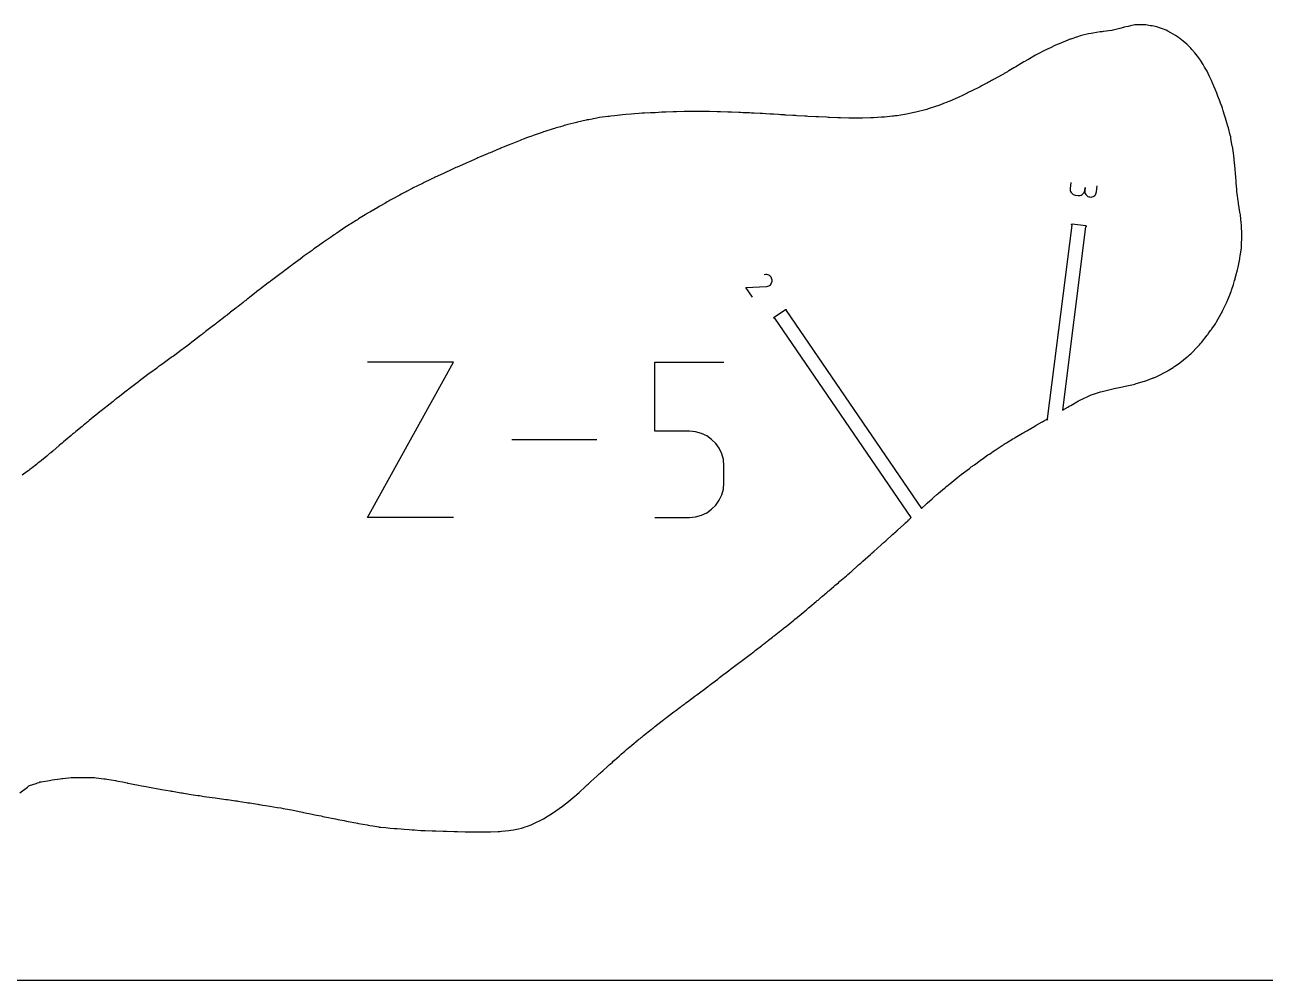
# Model space of a CAD drawing. Extents: x 0 to 560, y 0 to 480.
# Drawn here: x 280 to 384.3, y 0 to 80.3 of the extents above; entities that cross this region are included whole.
import ezdxf

# ---------------------------------------------------------------- set-up
doc = ezdxf.new("R2010")
doc.units = 0

msp = doc.modelspace()

# ---------------------------------------------------------------- linework, layer by layer
at = {"layer": 'annotation', "color": 1}
for p, q in [((367.976581, 67.045495), (367.914322, 66.551988)), ((370.134059, 66.271955), (370.196318, 66.765463)), ((367.914322, 66.551988), (367.911087, 66.462225)), ((367.911087, 66.462225), (367.923498, 66.375812)), ((367.914322, 66.551988), (367.914322, 66.551988)), ((367.923498, 66.375812), (367.950322, 66.294314)), ((367.950322, 66.294314), (367.990326, 66.2193)), ((367.990326, 66.2193), (368.042277, 66.152335)), ((368.042277, 66.152335), (368.10494, 66.094987)), ((368.10494, 66.094987), (368.177083, 66.048822)), ((368.177083, 66.048822), (368.257472, 66.015408)), ((368.257472, 66.015408), (368.344874, 65.99631)), ((368.344874, 65.99631), (368.591976, 65.965137)), ((368.591976, 65.965137), (368.591976, 65.965137)), ((368.591976, 65.965137), (368.681345, 65.961934)), ((368.681345, 65.961934), (368.767495, 65.974338)), ((368.767495, 65.974338), (368.848837, 66.00114)), ((368.848837, 66.00114), (368.923784, 66.041128)), ((368.923784, 66.041128), (368.99075, 66.093091)), ((368.99075, 66.093091), (369.048146, 66.155817)), ((369.048146, 66.155817), (369.094385, 66.228098)), ((369.094385, 66.228098), (369.12788, 66.30872)), ((369.12788, 66.30872), (369.147045, 66.396473)), ((369.147045, 66.396473), (369.143816, 66.306709)), ((369.143816, 66.306709), (369.156252, 66.220293)), ((369.147045, 66.396473), (369.178218, 66.643575)), ((369.178218, 66.643575), (369.147045, 66.396473)), ((369.147045, 66.396473), (369.147045, 66.396473)), ((369.156252, 66.220293), (369.183128, 66.138789)), ((369.183128, 66.138789), (369.223217, 66.063763)), ((369.223217, 66.063763), (369.275295, 65.996783)), ((369.275295, 65.996783), (369.338137, 65.939412)), ((369.338137, 65.939412), (369.410517, 65.893217)), ((369.410517, 65.893217), (369.49121, 65.859764)), ((369.49121, 65.859764), (369.57899, 65.840619)), ((369.57899, 65.840619), (369.57899, 65.840619)), ((369.57899, 65.840619), (369.66836, 65.837416)), ((369.66836, 65.837416), (369.754509, 65.849821)), ((369.754509, 65.849821), (369.835851, 65.876622)), ((369.835851, 65.876622), (369.910799, 65.91661)), ((369.910799, 65.91661), (369.977764, 65.968573)), ((369.977764, 65.968573), (370.03516, 66.0313)), ((370.03516, 66.0313), (370.081399, 66.10358)), ((370.081399, 66.10358), (370.114895, 66.184202)), ((370.114895, 66.184202), (370.134059, 66.271955)), ((342.321911, 59.314199), (342.181615, 59.297329)), ((342.411848, 59.31294), (342.321911, 59.314199)), ((342.497611, 59.296275), (342.411848, 59.31294)), ((342.577727, 59.265487), (342.497611, 59.296275)), ((342.568886, 58.366542), (342.643399, 58.40914)), ((342.650721, 59.221861), (342.577727, 59.265487)), ((342.643399, 58.40914), (342.708922, 58.463394)), ((342.715121, 59.166678), (342.650721, 59.221861)), ((342.708922, 58.463394), (342.764187, 58.527776)), ((342.769451, 59.101224), (342.715121, 59.166678)), ((342.764187, 58.527776), (342.807924, 58.60076)), ((342.812239, 59.02678), (342.769451, 59.101224)), ((342.807924, 58.60076), (342.838866, 58.68082)), ((342.84201, 58.944631), (342.812239, 59.02678)), ((342.838866, 58.68082), (342.855745, 58.766428)), ((342.857291, 58.856059), (342.84201, 58.944631)), ((342.855745, 58.766428), (342.857291, 58.856059)), ((342.857291, 58.856059), (342.857291, 58.856059)), ((340.641271, 58.244742), (342.381719, 58.322025)), ((341.203173, 57.423787), (340.641271, 58.244742)), ((342.381719, 58.322025), (342.381719, 58.322025)), ((342.381719, 58.322025), (342.383461, 58.321886)), ((342.383461, 58.321886), (342.385188, 58.321791)), ((342.385188, 58.321791), (342.386913, 58.321741)), ((342.386913, 58.321741), (342.388648, 58.321735)), ((342.388648, 58.321735), (342.390408, 58.321776)), ((342.390408, 58.321776), (342.392206, 58.321864)), ((342.392206, 58.321864), (342.394055, 58.322)), ((342.394055, 58.322), (342.395969, 58.322184)), ((342.395969, 58.322184), (342.397961, 58.322418)), ((342.397961, 58.322418), (342.486651, 58.337126)), ((342.397961, 58.322418), (342.397961, 58.322418)), ((342.486651, 58.337126), (342.568886, 58.366542)), ((308.833894, 38.904139), (316.080714, 51.955617)), ((316.080714, 51.955617), (308.833894, 51.955617)), ((333.005647, 46.143593), (333.005647, 51.955617)), ((333.005647, 51.955617), (338.80212, 51.955617)), ((335.903883, 46.143593), (333.005647, 46.143593)), ((336.424276, 46.097075), (335.903883, 46.143593)), ((336.9143, 45.962916), (336.424276, 46.097075)), ((337.365718, 45.749207), (336.9143, 45.962916)), ((328.11257, 45.429878), (320.976245, 45.429878)), ((337.770291, 45.464037), (337.365718, 45.749207)), ((338.11978, 45.115497), (337.770291, 45.464037)), ((338.405946, 44.711677), (338.11978, 45.115497)), ((338.62055, 44.260669), (338.405946, 44.711677)), ((338.755354, 43.770563), (338.62055, 44.260669)), ((338.80212, 43.249448), (338.755354, 43.770563)), ((338.80212, 41.80565), (338.80212, 43.249448)), ((338.80212, 43.249448), (338.80212, 43.249448)), ((338.755327, 41.284283), (338.80212, 41.80565)), ((338.405764, 40.341511), (338.620456, 40.793499)), ((338.620456, 40.793499), (338.755327, 41.284283)), ((337.769954, 39.586767), (338.11951, 39.93653)), ((338.11951, 39.93653), (338.405764, 40.341511)), ((316.080714, 38.904139), (308.833894, 38.904139)), ((333.005647, 38.904139), (335.903883, 38.904139)), ((335.903883, 38.904139), (336.42406, 38.950909)), ((335.903883, 38.904139), (335.903883, 38.904139)), ((336.42406, 38.950909), (336.91397, 39.085745)), ((336.91397, 39.085745), (337.365355, 39.300435)), ((337.365355, 39.300435), (337.769954, 39.586767))]:
    msp.add_line(p, q, dxfattribs=at)
at = {"layer": 'boundary', "color": 5}
for p, q in [((373.355068, 80.313506), (373.00217, 80.232401)), ((373.602499, 80.308737), (373.355068, 80.313506)), ((374.028345, 80.315787), (373.602499, 80.308737)), ((374.275779, 80.309141), (374.028345, 80.315787)), ((374.657928, 80.242817), (374.275779, 80.309141)), ((368.414636, 79.267616), (368.143951, 79.173842)), ((368.480833, 79.290549), (368.414636, 79.267616)), ((368.751516, 79.384323), (368.480833, 79.290549)), ((368.970316, 79.431247), (368.751516, 79.384323)), ((369.453425, 79.543653), (368.970316, 79.431247)), ((369.672223, 79.592061), (369.453425, 79.543653)), ((369.823068, 79.618683), (369.672223, 79.592061)), ((370.442092, 79.711493), (369.823068, 79.618683)), ((370.592937, 79.737054), (370.442092, 79.711493)), ((370.684962, 79.757456), (370.592937, 79.737054)), ((371.405639, 79.837724), (370.684962, 79.757456)), ((371.513647, 79.861571), (371.405639, 79.837724)), ((371.656593, 79.901627), (371.513647, 79.861571)), ((372.085275, 80.016056), (371.656593, 79.901627)), ((372.395559, 80.094553), (372.085275, 80.016056)), ((372.414957, 80.099221), (372.395559, 80.094553)), ((372.434355, 80.10389), (372.414957, 80.099221)), ((372.787255, 80.182391), (372.434355, 80.10389)), ((373.00217, 80.232401), (372.787255, 80.182391)), ((374.814339, 80.217979), (374.657928, 80.242817)), ((375.196486, 80.144245), (374.814339, 80.217979)), ((375.274731, 80.119398), (375.196486, 80.144245)), ((375.352977, 80.094553), (375.274731, 80.119398)), ((375.679532, 79.971866), (375.352977, 80.094553)), ((375.988439, 79.853508), (375.679532, 79.971866)), ((376.117203, 79.79087), (375.988439, 79.853508)), ((376.387873, 79.63493), (376.117203, 79.79087)), ((376.767237, 79.42342), (376.387873, 79.63493)), ((377.037907, 79.254505), (376.767237, 79.42342)), ((365.950183, 78.253131), (365.769397, 78.162151)), ((365.969782, 78.263597), (365.950183, 78.253131)), ((365.989384, 78.274062), (365.969782, 78.263597)), ((366.204283, 78.363432), (365.989384, 78.274062)), ((366.695194, 78.590791), (366.204283, 78.363432)), ((366.910092, 78.688401), (366.695194, 78.590791)), ((366.997841, 78.719939), (366.910092, 78.688401)), ((367.720006, 79.03448), (366.997841, 78.719939)), ((367.830805, 79.073707), (367.720006, 79.03448)), ((367.928809, 79.100967), (367.830805, 79.073707)), ((367.960227, 79.111554), (367.928809, 79.100967)), ((368.143951, 79.173842), (367.960227, 79.111554)), ((377.0935, 79.214174), (377.037907, 79.254505)), ((377.149092, 79.173842), (377.0935, 79.214174)), ((377.426663, 78.935129), (377.149092, 79.173842)), ((377.713162, 78.68145), (377.426663, 78.935129)), ((377.958618, 78.453031), (377.713162, 78.68145)), ((378.056146, 78.353081), (377.958618, 78.453031)), ((378.153675, 78.253132), (378.056146, 78.353081)), ((378.384083, 77.968971), (378.153675, 78.253132)), ((364.032713, 77.197456), (363.3425, 76.784384)), ((364.14796, 77.266025), (364.032713, 77.197456)), ((364.190012, 77.286727), (364.14796, 77.266025)), ((364.231943, 77.31172), (364.190012, 77.286727)), ((364.273996, 77.332421), (364.231943, 77.31172)), ((364.347192, 77.373336), (364.273996, 77.332421)), ((364.995477, 77.752295), (364.347192, 77.373336)), ((365.068674, 77.79321), (364.995477, 77.752295)), ((365.219449, 77.866685), (365.068674, 77.79321)), ((365.769397, 78.162151), (365.219449, 77.866685)), ((378.611748, 77.677647), (378.384083, 77.968971)), ((378.860594, 77.348991), (378.611748, 77.677647)), ((378.873425, 77.332421), (378.860594, 77.348991)), ((378.875769, 77.329027), (378.873425, 77.332421)), ((378.879334, 77.32347), (378.875769, 77.329027)), ((378.900499, 77.288296), (378.879334, 77.32347)), ((379.088949, 76.977981), (378.900499, 77.288296)), ((362.306542, 76.177263), (362.186172, 76.109743)), ((362.377348, 76.22009), (362.306542, 76.177263)), ((362.633126, 76.368883), (362.377348, 76.22009)), ((362.703933, 76.411711), (362.633126, 76.368883)), ((362.748374, 76.437688), (362.703933, 76.411711)), ((363.182811, 76.689838), (362.748374, 76.437688)), ((363.227253, 76.715815), (363.182811, 76.689838)), ((363.3425, 76.784384), (363.227253, 76.715815)), ((379.212958, 76.766151), (379.088949, 76.977981)), ((379.422234, 76.411711), (379.212958, 76.766151)), ((379.512484, 76.234798), (379.422234, 76.411711)), ((379.640594, 75.969371), (379.512484, 76.234798)), ((360.34384, 75.112389), (359.649815, 74.764903)), ((360.465118, 75.17417), (360.34384, 75.112389)), ((360.57419, 75.233742), (360.465118, 75.17417)), ((360.972222, 75.446481), (360.57419, 75.233742)), ((361.054139, 75.491), (360.972222, 75.446481)), ((361.125451, 75.529168), (361.054139, 75.491)), ((361.31452, 75.630366), (361.125451, 75.529168)), ((361.385829, 75.668534), (361.31452, 75.630366)), ((361.478299, 75.72031), (361.385829, 75.668534)), ((362.186172, 76.109743), (361.478299, 75.72031)), ((379.800045, 75.635501), (379.640594, 75.969371)), ((379.832027, 75.56325), (379.800045, 75.635501)), ((379.864011, 75.491), (379.832027, 75.56325)), ((380.003838, 75.150659), (379.864011, 75.491)), ((380.099819, 74.91063), (380.003838, 75.150659)), ((358.506586, 74.216567), (357.799453, 73.907077)), ((358.623697, 74.269902), (358.506586, 74.216567)), ((358.74092, 74.326283), (358.623697, 74.269902)), ((359.14734, 74.520515), (358.74092, 74.326283)), ((359.250974, 74.570288), (359.14734, 74.520515)), ((359.339084, 74.612555), (359.250974, 74.570288)), ((359.456298, 74.668782), (359.339084, 74.612555)), ((359.54441, 74.711047), (359.456298, 74.668782)), ((359.649815, 74.764903), (359.54441, 74.711047)), ((380.237248, 74.570288), (380.099819, 74.91063)), ((380.337345, 74.315802), (380.237248, 74.570288)), ((380.516358, 73.853317), (380.337345, 74.315802)), ((334.826568, 73.005581), (334.685224, 73.001715)), ((335.464591, 73.017814), (334.826568, 73.005581)), ((335.605936, 73.021574), (335.464591, 73.017814)), ((335.737859, 73.023299), (335.605936, 73.021574)), ((336.394722, 73.029481), (335.737859, 73.023299)), ((336.526646, 73.031185), (336.394722, 73.029481)), ((336.65554, 73.030343), (336.526646, 73.031185)), ((337.318462, 73.020913), (336.65554, 73.030343)), ((337.447357, 73.020067), (337.318462, 73.020913)), ((337.579686, 73.016928), (337.447357, 73.020067)), ((338.235737, 72.999032), (337.579686, 73.016928)), ((355.761156, 73.179263), (355.061259, 72.993573)), ((355.861565, 73.206591), (355.761156, 73.179263)), ((355.976813, 73.246537), (355.861565, 73.206591)), ((356.66703, 73.466151), (355.976813, 73.246537)), ((356.782279, 73.506098), (356.66703, 73.466151)), ((356.87894, 73.546065), (356.782279, 73.506098)), ((357.064864, 73.616739), (356.87894, 73.546065)), ((357.146048, 73.649579), (357.064864, 73.616739)), ((357.267738, 73.696215), (357.146048, 73.649579)), ((357.581296, 73.81638), (357.267738, 73.696215)), ((357.702986, 73.863014), (357.581296, 73.81638)), ((357.799453, 73.907077), (357.702986, 73.863014)), ((380.531782, 73.813603), (380.516358, 73.853317)), ((380.596144, 73.649579), (380.531782, 73.813603)), ((380.628, 73.565368), (380.596144, 73.649579)), ((380.72075, 73.299363), (380.628, 73.565368)), ((380.785651, 73.094929), (380.72075, 73.299363)), ((380.901457, 72.728868), (380.785651, 73.094929)), ((326.183889, 72.049619), (325.693059, 71.922514)), ((326.398829, 72.105441), (326.183889, 72.049619)), ((326.496645, 72.127783), (326.398829, 72.105441)), ((327.212581, 72.294345), (326.496645, 72.127783)), ((327.31954, 72.318844), (327.212581, 72.294345)), ((327.434788, 72.341044), (327.31954, 72.318844)), ((328.125003, 72.474635), (327.434788, 72.341044)), ((328.24025, 72.496834), (328.125003, 72.474635)), ((328.355498, 72.51292), (328.24025, 72.496834)), ((329.045713, 72.605168), (328.355498, 72.51292)), ((329.160961, 72.621254), (329.045713, 72.605168)), ((329.295011, 72.636808), (329.160961, 72.621254)), ((329.608733, 72.674934), (329.295011, 72.636808)), ((330.050256, 72.728868), (329.608733, 72.674934)), ((330.065964, 72.730752), (330.050256, 72.728868)), ((330.081672, 72.732636), (330.065964, 72.730752)), ((330.287404, 72.750514), (330.081672, 72.732636)), ((330.566127, 72.774767), (330.287404, 72.750514)), ((331.002382, 72.812508), (330.566127, 72.774767)), ((331.28738, 72.83259), (331.002382, 72.812508)), ((331.638095, 72.85579), (331.28738, 72.83259)), ((331.923093, 72.875459), (331.638095, 72.85579)), ((332.137232, 72.885584), (331.923093, 72.875459)), ((332.629664, 72.909365), (332.137232, 72.885584)), ((332.843803, 72.919529), (332.629664, 72.909365)), ((333.023332, 72.928546), (332.843803, 72.919529)), ((333.584985, 72.959308), (333.023332, 72.928546)), ((333.764514, 72.968446), (333.584985, 72.959308)), ((333.921353, 72.974234), (333.764514, 72.968446)), ((334.528386, 72.995946), (333.921353, 72.974234)), ((334.685224, 73.001715), (334.528386, 72.995946)), ((338.368065, 72.995921), (338.235737, 72.999032)), ((338.510884, 72.991188), (338.368065, 72.995921)), ((339.145959, 72.969226), (338.510884, 72.991188)), ((339.288776, 72.964514), (339.145959, 72.969226)), ((339.445921, 72.959514), (339.288776, 72.964514)), ((340.052344, 72.93743), (339.445921, 72.959514)), ((340.209488, 72.932501), (340.052344, 72.93743)), ((340.382531, 72.92719), (340.209488, 72.932501)), ((340.957155, 72.906634), (340.382531, 72.92719)), ((341.130199, 72.901417), (340.957155, 72.906634)), ((341.337255, 72.889353), (341.130199, 72.901417)), ((341.843852, 72.858817), (341.337255, 72.889353)), ((342.050908, 72.846885), (341.843852, 72.858817)), ((342.341565, 72.829268), (342.050908, 72.846885)), ((342.680963, 72.808678), (342.341565, 72.829268)), ((342.97162, 72.791071), (342.680963, 72.808678)), ((343.406516, 72.764667), (342.97162, 72.791071)), ((343.600334, 72.752904), (343.406516, 72.764667)), ((343.89233, 72.735181), (343.600334, 72.752904)), ((343.94445, 72.732025), (343.89233, 72.735181)), ((343.996569, 72.728868), (343.94445, 72.732025)), ((344.605291, 72.691975), (343.996569, 72.728868)), ((344.697908, 72.686357), (344.605291, 72.691975)), ((344.813041, 72.679461), (344.697908, 72.686357)), ((344.928289, 72.672587), (344.813041, 72.679461)), ((345.618504, 72.631552), (344.928289, 72.672587)), ((345.733751, 72.624679), (345.618504, 72.631552)), ((345.848999, 72.618339), (345.733751, 72.624679)), ((346.539214, 72.582509), (345.848999, 72.618339)), ((346.654462, 72.57617), (346.539214, 72.582509)), ((346.76971, 72.570249), (346.654462, 72.57617)), ((347.459925, 72.539515), (346.76971, 72.570249)), ((347.575172, 72.533594), (347.459925, 72.539515)), ((347.69042, 72.529491), (347.575172, 72.533594)), ((348.380635, 72.508927), (347.69042, 72.529491)), ((348.495883, 72.504823), (348.380635, 72.508927)), ((348.611131, 72.501014), (348.495883, 72.504823)), ((349.301344, 72.481625), (348.611131, 72.501014)), ((349.416592, 72.477816), (349.301344, 72.481625)), ((349.53184, 72.474407), (349.416592, 72.477816)), ((350.222055, 72.46336), (349.53184, 72.474407)), ((350.337302, 72.459951), (350.222055, 72.46336)), ((350.45255, 72.461956), (350.337302, 72.459951)), ((351.142767, 72.49205), (350.45255, 72.461956)), ((351.258016, 72.494055), (351.142767, 72.49205)), ((351.373263, 72.499563), (351.258016, 72.494055)), ((352.063476, 72.537935), (351.373263, 72.499563)), ((352.178723, 72.543443), (352.063476, 72.537935)), ((352.293972, 72.554237), (352.178723, 72.543443)), ((352.984187, 72.623186), (352.293972, 72.554237)), ((353.099434, 72.63398), (352.984187, 72.623186)), ((353.215013, 72.651643), (353.099434, 72.63398)), ((353.376311, 72.677709), (353.215013, 72.651643)), ((353.69167, 72.728869), (353.376311, 72.677709)), ((353.855909, 72.755563), (353.69167, 72.728869)), ((354.020147, 72.782257), (353.855909, 72.755563)), ((354.29246, 72.834976), (354.020147, 72.782257)), ((354.668545, 72.907773), (354.29246, 72.834976)), ((354.940855, 72.960486), (354.668545, 72.907773)), ((355.061259, 72.993573), (354.940855, 72.960486)), ((380.980502, 72.470099), (380.901457, 72.728868)), ((381.098335, 72.066927), (380.980502, 72.470099)), ((381.175712, 71.808158), (381.098335, 72.066927)), ((322.580629, 70.937035), (322.445271, 70.887448)), ((322.715987, 70.986621), (322.580629, 70.937035)), ((322.857555, 71.034701), (322.715987, 70.986621)), ((323.533737, 71.270202), (322.857555, 71.034701)), ((323.636698, 71.305783), (323.533737, 71.270202)), ((323.751945, 71.343097), (323.636698, 71.305783)), ((324.442161, 71.570696), (323.751945, 71.343097)), ((324.557408, 71.60801), (324.442161, 71.570696)), ((324.687944, 71.644924), (324.557408, 71.60801)), ((325.059278, 71.748734), (324.687944, 71.644924)), ((325.268299, 71.808158), (325.059278, 71.748734)), ((325.373208, 71.837253), (325.268299, 71.808158)), ((325.478119, 71.866348), (325.373208, 71.837253)), ((325.693059, 71.922514), (325.478119, 71.866348)), ((381.218056, 71.647771), (381.175712, 71.808158)), ((381.368947, 71.047834), (381.218056, 71.647771)), ((381.410678, 70.887447), (381.368947, 71.047834)), ((319.953856, 69.900256), (319.838608, 69.851993)), ((320.036294, 69.934469), (319.953856, 69.900256)), ((320.056766, 69.942918), (320.036294, 69.934469)), ((320.114071, 69.966737), (320.056766, 69.942918)), ((320.248018, 70.021583), (320.114071, 69.966737)), ((320.74062, 70.223287), (320.248018, 70.021583)), ((320.874566, 70.278134), (320.74062, 70.223287)), ((320.963822, 70.313827), (320.874566, 70.278134)), ((321.681335, 70.600935), (320.963822, 70.313827)), ((321.795277, 70.646536), (321.681335, 70.600935)), ((321.919834, 70.692862), (321.795277, 70.646536)), ((322.289627, 70.829501), (321.919834, 70.692862)), ((322.445271, 70.887448), (322.289627, 70.829501)), ((381.437769, 70.753095), (381.410678, 70.887447)), ((381.520337, 70.284594), (381.437769, 70.753095)), ((381.566198, 70.031176), (381.520337, 70.284594)), ((381.578976, 69.966737), (381.566198, 70.031176)), ((381.58956, 69.904467), (381.578976, 69.966737)), ((381.641466, 69.529764), (381.58956, 69.904467)), ((317.780276, 68.975914), (317.326173, 68.778695)), ((317.941544, 69.046026), (317.780276, 68.975914)), ((318.026988, 69.083037), (317.941544, 69.046026)), ((318.112435, 69.120047), (318.026988, 69.083037)), ((318.252536, 69.179349), (318.112435, 69.120047)), ((318.922229, 69.465786), (318.252536, 69.179349)), ((319.033145, 69.513103), (318.922229, 69.465786)), ((319.148393, 69.561365), (319.033145, 69.513103)), ((319.838608, 69.851993), (319.148393, 69.561365)), ((381.669451, 69.301971), (381.641466, 69.529764)), ((381.70002, 69.046026), (381.669451, 69.301971)), ((381.745224, 68.620272), (381.70002, 69.046026)), ((315.235314, 67.827999), (314.529714, 67.49516)), ((315.350303, 67.882323), (315.235314, 67.827999)), ((315.460431, 67.933873), (315.350303, 67.882323)), ((315.766066, 68.075815), (315.460431, 67.933873)), ((315.871912, 68.125316), (315.766066, 68.075815)), ((315.988637, 68.179087), (315.871912, 68.125316)), ((316.154289, 68.255398), (315.988637, 68.179087)), ((316.271013, 68.30917), (316.154289, 68.255398)), ((316.382536, 68.358825), (316.271013, 68.30917)), ((317.077551, 68.669787), (316.382536, 68.358825)), ((317.191724, 68.720735), (317.077551, 68.669787)), ((317.326173, 68.778695), (317.191724, 68.720735)), ((381.751881, 68.551071), (381.745224, 68.620272)), ((381.795351, 68.125316), (381.751881, 68.551071)), ((381.818892, 67.839399), (381.795351, 68.125316)), ((381.842209, 67.490521), (381.818892, 67.839399)), ((313.393466, 66.952638), (312.685098, 66.597532)), ((313.508882, 67.01044), (313.393466, 66.952638)), ((313.608484, 67.05847), (313.508882, 67.01044)), ((313.830833, 67.163907), (313.608484, 67.05847)), ((313.915298, 67.204605), (313.830833, 67.163907)), ((314.031578, 67.259626), (313.915298, 67.204605)), ((314.313312, 67.392932), (314.031578, 67.259626)), ((314.429592, 67.447952), (314.313312, 67.392932)), ((314.529714, 67.49516), (314.429592, 67.447952)), ((381.864558, 67.204605), (381.842209, 67.490521)), ((381.885006, 66.998898), (381.864558, 67.204605)), ((381.918021, 66.489602), (381.885006, 66.998898)), ((311.550531, 66.007368), (310.854357, 65.62488)), ((311.667461, 66.071639), (311.550531, 66.007368)), ((311.766133, 66.123312), (311.667461, 66.071639)), ((311.995229, 66.242338), (311.766133, 66.123312)), ((312.074484, 66.283894), (311.995229, 66.242338)), ((312.183736, 66.340293), (312.074484, 66.283894)), ((312.478919, 66.492672), (312.183736, 66.340293)), ((312.588171, 66.549071), (312.478919, 66.492672)), ((312.685098, 66.597532), (312.588171, 66.549071)), ((381.93642, 66.283894), (381.918021, 66.489602)), ((381.958204, 66.140995), (381.93642, 66.283894)), ((382.034955, 65.506083), (381.958204, 66.140995)), ((309.705409, 64.970804), (309.041934, 64.576894)), ((309.826039, 65.042386), (309.705409, 64.970804)), ((309.938259, 65.106653), (309.826039, 65.042386)), ((310.28559, 65.304713), (309.938259, 65.106653)), ((310.387365, 65.363184), (310.28559, 65.304713)), ((310.489333, 65.420683), (310.387365, 65.363184)), ((310.644781, 65.508339), (310.489333, 65.420683)), ((310.74675, 65.565838), (310.644781, 65.508339)), ((310.854357, 65.62488), (310.74675, 65.565838)), ((382.05531, 65.363183), (382.034955, 65.506083)), ((382.070983, 65.281119), (382.05531, 65.363183)), ((382.191087, 64.555182), (382.070983, 65.281119)), ((307.889694, 63.874424), (307.42683, 63.581778)), ((307.984617, 63.93444), (307.889694, 63.874424)), ((308.085002, 63.99579), (307.984617, 63.93444)), ((308.648519, 64.339507), (308.085002, 63.99579)), ((308.816197, 64.442474), (308.648519, 64.339507)), ((308.860763, 64.469314), (308.816197, 64.442474)), ((308.905329, 64.496155), (308.860763, 64.469314)), ((309.041934, 64.576894), (308.905329, 64.496155)), ((382.213295, 64.442474), (382.191087, 64.555182)), ((382.229363, 64.327226), (382.213295, 64.442474)), ((382.305709, 63.63701), (382.229363, 64.327226)), ((382.321776, 63.521763), (382.305709, 63.63701)), ((305.94894, 62.601052), (305.808809, 62.503824)), ((306.040622, 62.663166), (305.94894, 62.601052)), ((306.051514, 62.670545), (306.040622, 62.663166)), ((306.143197, 62.732659), (306.051514, 62.670545)), ((306.263331, 62.81314), (306.143197, 62.732659)), ((306.942977, 63.267861), (306.263331, 62.81314)), ((307.063908, 63.348967), (306.942977, 63.267861)), ((307.148359, 63.403745), (307.063908, 63.348967)), ((307.285157, 63.491466), (307.148359, 63.403745)), ((307.331907, 63.521763), (307.285157, 63.491466)), ((307.42683, 63.581778), (307.331907, 63.521763)), ((366.023495, 47.194251), (368.078045, 63.480058)), ((369.215033, 63.33662), (367.269559, 47.915429)), ((368.034696, 63.535923), (368.040867, 63.55443)), ((368.036077, 63.516463), (368.034696, 63.535923)), ((368.044801, 63.499012), (368.036077, 63.516463)), ((368.040867, 63.55443), (368.053651, 63.569167)), ((368.059538, 63.486229), (368.044801, 63.499012)), ((368.053651, 63.569167), (368.071101, 63.57789)), ((368.078045, 63.480058), (368.059538, 63.486229)), ((368.071101, 63.57789), (368.090561, 63.579271)), ((368.090561, 63.579271), (369.227549, 63.435834)), ((369.234493, 63.338001), (369.215033, 63.33662)), ((369.227549, 63.435834), (369.246057, 63.429663)), ((369.251943, 63.346724), (369.234493, 63.338001)), ((369.246057, 63.429663), (369.260794, 63.416879)), ((369.264727, 63.361461), (369.251943, 63.346724)), ((369.260794, 63.416879), (369.269517, 63.399429)), ((369.270898, 63.379969), (369.264727, 63.361461)), ((369.269517, 63.399429), (369.270898, 63.379969)), ((382.327014, 63.406515), (382.321776, 63.521763)), ((382.343638, 62.7163), (382.327014, 63.406515)), ((382.348876, 62.601052), (382.343638, 62.7163)), ((382.347438, 62.485804), (382.348876, 62.601052)), ((304.574325, 61.642729), (304.389988, 61.511158)), ((304.626791, 61.680342), (304.574325, 61.642729)), ((304.717725, 61.744456), (304.626791, 61.680342)), ((305.131552, 62.036228), (304.717725, 61.744456)), ((305.222486, 62.100342), (305.131552, 62.036228)), ((305.316963, 62.165532), (305.222486, 62.100342)), ((305.808809, 62.503824), (305.316963, 62.165532)), ((382.207065, 60.874879), (382.312243, 61.565094)), ((382.312243, 61.565094), (382.327835, 61.680342)), ((382.327835, 61.680342), (382.329274, 61.79559)), ((382.329274, 61.79559), (382.347438, 62.485804)), ((303.181983, 60.627949), (302.594572, 60.19279)), ((303.357183, 60.759631), (303.181983, 60.627949)), ((303.369125, 60.768407), (303.357183, 60.759631)), ((303.381066, 60.777183), (303.369125, 60.768407)), ((303.52298, 60.880464), (303.381066, 60.777183)), ((304.17676, 61.35671), (303.52298, 60.880464)), ((304.301777, 61.447919), (304.17676, 61.35671)), ((304.389988, 61.511158), (304.301777, 61.447919)), ((382.029281, 59.954168), (382.169093, 60.644383)), ((382.169093, 60.644383), (382.191472, 60.759631)), ((382.191472, 60.759631), (382.207065, 60.874879)), ((301.620959, 59.466512), (301.539645, 59.405275)), ((302.005643, 59.754014), (301.620959, 59.466512)), ((302.117704, 59.838921), (302.005643, 59.754014)), ((302.209275, 59.906878), (302.117704, 59.838921)), ((302.368785, 60.025254), (302.209275, 59.906878)), ((302.460355, 60.093211), (302.368785, 60.025254)), ((302.594572, 60.19279), (302.460355, 60.093211)), ((381.800738, 59.026011), (381.979819, 59.727827)), ((381.979819, 59.727827), (382.0069, 59.838921)), ((382.0069, 59.838921), (382.029281, 59.954168)), ((300.495858, 58.623561), (299.842249, 58.124836)), ((300.618933, 58.717532), (300.495858, 58.623561)), ((300.703091, 58.781608), (300.618933, 58.717532)), ((300.839533, 58.883265), (300.703091, 58.781608)), ((300.885505, 58.91821), (300.839533, 58.883265)), ((300.979596, 58.988269), (300.885505, 58.91821)), ((301.445554, 59.335216), (300.979596, 58.988269)), ((301.539645, 59.405275), (301.445554, 59.335216)), ((381.612958, 58.401044), (381.641466, 58.492689)), ((381.641466, 58.492689), (381.674392, 58.597676)), ((381.674392, 58.597676), (381.741994, 58.813223)), ((381.741994, 58.813223), (381.774923, 58.91821)), ((381.774923, 58.91821), (381.800738, 59.026011)), ((298.920777, 57.404269), (298.777513, 57.29246)), ((299.497431, 57.857022), (298.920777, 57.404269)), ((299.674465, 57.9975), (299.497431, 57.857022)), ((299.686344, 58.006676), (299.674465, 57.9975)), ((299.698224, 58.015851), (299.686344, 58.006676)), ((299.842249, 58.124836), (299.698224, 58.015851)), ((381.1647, 57.192037), (381.440896, 57.882252)), ((381.440896, 57.882252), (381.485794, 57.9975)), ((381.485794, 57.9975), (381.518323, 58.103611)), ((381.518323, 58.103611), (381.612958, 58.401044)), ((297.761624, 56.49379), (297.425767, 56.23065)), ((297.856803, 56.568362), (297.761624, 56.49379)), ((297.952607, 56.643712), (297.856803, 56.568362)), ((298.378297, 56.979146), (297.952607, 56.643712)), ((298.501282, 57.076789), (298.378297, 56.979146)), ((298.595167, 57.150091), (298.501282, 57.076789)), ((298.683628, 57.219159), (298.595167, 57.150091)), ((298.777513, 57.29246), (298.683628, 57.219159)), ((343.027013, 55.727594), (343.972709, 56.374876)), ((343.972709, 56.374876), (343.990649, 56.382543)), ((343.990649, 56.382543), (344.010156, 56.382761)), ((344.010156, 56.382761), (344.028263, 56.375497)), ((344.028263, 56.375497), (344.042211, 56.361857)), ((344.042211, 56.361857), (344.049877, 56.343917)), ((344.050095, 56.324409), (344.042831, 56.306303)), ((344.049877, 56.343917), (344.050095, 56.324409)), ((380.720749, 56.23411), (380.7598, 56.317607)), ((380.7598, 56.317607), (381.080753, 56.993293)), ((381.080753, 56.993293), (381.119803, 57.076789)), ((381.119803, 57.076789), (381.1647, 57.192037)), ((296.211771, 55.282874), (296.150586, 55.235368)), ((296.874906, 55.796291), (296.211771, 55.282874)), ((296.936092, 55.843797), (296.874906, 55.796291)), ((297.031208, 55.919575), (296.936092, 55.843797)), ((297.264029, 56.103021), (297.031208, 55.919575)), ((297.330587, 56.156079), (297.264029, 56.103021)), ((297.425767, 56.23065), (297.330587, 56.156079)), ((343.006108, 55.69554), (343.013373, 55.713646)), ((343.006326, 55.676032), (343.006108, 55.69554)), ((343.013993, 55.658093), (343.006326, 55.676032)), ((343.013373, 55.713646), (343.027013, 55.727594)), ((343.027941, 55.644453), (343.013993, 55.658093)), ((343.046047, 55.637189), (343.027941, 55.644453)), ((343.065555, 55.637406), (343.046047, 55.637189)), ((343.083494, 55.645073), (343.065555, 55.637406)), ((354.55382, 38.886623), (343.083494, 55.645073)), ((344.042831, 56.306303), (344.029191, 56.292355)), ((344.029191, 56.292355), (355.410416, 39.664083)), ((380.157484, 55.235368), (380.22375, 55.350615)), ((380.22375, 55.350615), (380.617671, 56.040831)), ((380.617671, 56.040831), (380.683938, 56.156078)), ((380.683938, 56.156078), (380.698775, 56.18783)), ((380.698775, 56.18783), (380.705912, 56.202359)), ((380.705912, 56.202359), (380.720749, 56.23411)), ((294.958964, 54.314657), (294.801208, 54.191671)), ((295.026817, 54.366343), (294.958964, 54.314657)), ((295.094671, 54.41803), (295.026817, 54.366343)), ((295.228722, 54.52073), (295.094671, 54.41803)), ((295.897354, 55.035595), (295.228722, 54.52073)), ((296.015382, 55.126815), (295.897354, 55.035595)), ((296.069443, 55.17064), (296.015382, 55.126815)), ((296.096523, 55.191544), (296.069443, 55.17064)), ((296.150586, 55.235368), (296.096523, 55.191544)), ((379.442499, 54.229849), (379.510943, 54.314657)), ((379.510943, 54.314657), (379.557748, 54.379555)), ((379.557748, 54.379555), (379.75324, 54.645648)), ((379.75324, 54.645648), (379.800045, 54.710545)), ((379.800045, 54.710545), (379.834188, 54.760896)), ((379.834188, 54.760896), (380.12334, 55.185018)), ((380.12334, 55.185018), (380.157484, 55.235368)), ((293.64303, 53.309106), (293.333811, 53.07371)), ((293.754155, 53.393947), (293.64303, 53.309106)), ((293.862901, 53.476375), (293.754155, 53.393947)), ((294.065217, 53.629731), (293.862901, 53.476375)), ((294.173961, 53.712159), (294.065217, 53.629731)), ((294.298138, 53.80655), (294.173961, 53.712159)), ((294.801208, 54.191671), (294.298138, 53.80655)), ((378.047229, 52.662618), (378.673647, 53.303647)), ((378.673647, 53.303647), (378.762258, 53.393947)), ((378.762258, 53.393947), (378.788895, 53.424386)), ((378.788895, 53.424386), (378.852697, 53.499417)), ((378.852697, 53.499417), (378.879334, 53.529856)), ((378.879334, 53.529856), (378.947776, 53.614665)), ((378.947776, 53.614665), (379.442499, 54.229849)), ((292.217669, 52.253022), (291.546972, 51.767437)), ((292.332537, 52.336175), (292.217669, 52.253022)), ((292.414015, 52.396445), (292.332537, 52.336175)), ((292.472293, 52.438676), (292.414015, 52.396445)), ((292.51899, 52.473236), (292.472293, 52.438676)), ((292.631423, 52.555855), (292.51899, 52.473236)), ((293.140817, 52.930173), (292.631423, 52.555855)), ((293.25325, 53.012792), (293.140817, 52.930173)), ((293.333811, 53.07371), (293.25325, 53.012792)), ((377.125518, 51.894947), (377.760892, 52.402429)), ((377.760892, 52.402429), (377.848504, 52.473236)), ((377.848504, 52.473236), (377.876141, 52.498184)), ((377.876141, 52.498184), (377.930982, 52.54737)), ((377.930982, 52.54737), (377.958618, 52.572318)), ((377.958618, 52.572318), (378.047229, 52.662618)), ((291.091723, 51.434607), (290.609653, 51.080431)), ((291.249643, 51.552526), (291.091723, 51.434607)), ((291.330736, 51.611606), (291.249643, 51.552526)), ((291.411829, 51.670686), (291.330736, 51.611606)), ((291.546972, 51.767437), (291.411829, 51.670686)), ((375.311735, 50.814865), (376.001954, 51.170834)), ((376.001954, 51.170834), (376.117203, 51.233417)), ((376.117203, 51.233417), (376.168827, 51.266073)), ((376.168827, 51.266073), (376.580708, 51.51987)), ((376.580708, 51.51987), (376.632334, 51.552525)), ((376.632334, 51.552525), (376.695957, 51.596966)), ((376.695957, 51.596966), (376.974286, 51.779699)), ((376.974286, 51.779699), (377.037907, 51.824139)), ((377.037907, 51.824139), (377.125518, 51.894947)), ((289.457569, 50.213925), (288.906616, 49.796578)), ((289.570405, 50.299399), (289.457569, 50.213925)), ((289.645144, 50.355822), (289.570405, 50.299399)), ((289.902541, 50.551922), (289.645144, 50.355822)), ((290.007504, 50.631815), (289.902541, 50.551922)), ((290.12047, 50.716351), (290.007504, 50.631815)), ((290.378152, 50.909181), (290.12047, 50.716351)), ((290.491119, 50.993717), (290.378152, 50.909181)), ((290.609653, 51.080431), (290.491119, 50.993717)), ((372.549603, 49.935658), (373.23982, 50.090465)), ((373.23982, 50.090465), (373.355068, 50.119396)), ((373.355068, 50.119396), (373.470315, 50.155606)), ((373.470315, 50.155606), (374.16053, 50.357614)), ((374.16053, 50.357614), (374.275779, 50.393824)), ((374.275779, 50.393824), (374.343357, 50.420547)), ((374.343357, 50.420547), (374.82873, 50.605092)), ((374.82873, 50.605092), (374.896312, 50.631815)), ((374.896312, 50.631815), (374.943979, 50.651824)), ((374.943979, 50.651824), (375.148819, 50.732273)), ((375.148819, 50.732273), (375.196486, 50.752282)), ((375.196486, 50.752282), (375.311735, 50.814865)), ((288.533564, 49.511772), (287.866182, 48.997119)), ((288.649698, 49.601316), (288.533564, 49.511772)), ((288.728181, 49.66118), (288.649698, 49.601316)), ((288.752878, 49.679898), (288.728181, 49.66118)), ((288.793779, 49.711105), (288.752878, 49.679898)), ((288.906616, 49.796578), (288.793779, 49.711105)), ((368.934846, 48.854792), (369.51991, 49.131993)), ((369.51991, 49.131993), (369.672223, 49.195473)), ((369.672223, 49.195473), (369.787472, 49.227971)), ((369.787472, 49.227971), (370.477689, 49.455477)), ((370.477689, 49.455477), (370.592937, 49.487975)), ((370.592937, 49.487975), (370.705533, 49.513746)), ((370.705533, 49.513746), (371.384017, 49.685334)), ((371.384017, 49.685334), (371.496613, 49.711105)), ((371.496613, 49.711105), (371.499264, 49.711683)), ((371.499264, 49.711683), (371.510995, 49.714562)), ((371.510995, 49.714562), (371.513647, 49.71514)), ((371.513647, 49.71514), (371.628895, 49.737946)), ((371.628895, 49.737946), (372.319108, 49.883921)), ((372.319108, 49.883921), (372.434355, 49.906727)), ((372.434355, 49.906727), (372.549603, 49.935658)), ((286.698442, 48.068025), (286.561568, 47.957985)), ((286.808274, 48.156328), (286.698442, 48.068025)), ((286.939656, 48.261137), (286.808274, 48.156328)), ((287.439633, 48.660835), (286.939656, 48.261137)), ((287.599436, 48.790394), (287.439633, 48.660835)), ((287.66421, 48.841289), (287.599436, 48.790394)), ((287.728987, 48.892185), (287.66421, 48.841289)), ((287.866182, 48.997119), (287.728987, 48.892185)), ((367.28456, 47.924309), (367.715591, 48.183218)), ((367.715591, 48.183218), (367.830805, 48.250867)), ((367.830805, 48.250867), (367.964147, 48.325449)), ((367.964147, 48.325449), (368.62136, 48.703526)), ((368.62136, 48.703526), (368.751516, 48.773644)), ((368.751516, 48.773644), (368.768204, 48.782019)), ((368.768204, 48.782019), (368.784892, 48.790394)), ((368.784892, 48.790394), (368.934846, 48.854792)), ((285.31951, 46.948973), (285.230043, 46.873489)), ((285.432494, 47.040625), (285.31951, 46.948973)), ((285.77458, 47.31812), (285.432494, 47.040625)), ((285.887566, 47.409773), (285.77458, 47.31812)), ((285.983678, 47.488162), (285.887566, 47.409773)), ((286.33417, 47.772253), (285.983678, 47.488162)), ((286.451733, 47.869684), (286.33417, 47.772253)), ((286.561568, 47.957985), (286.451733, 47.869684)), ((365.552725, 46.926686), (365.592154, 46.948973)), ((365.592154, 46.948973), (365.667972, 46.992936)), ((365.667972, 46.992936), (365.913565, 47.13062)), ((365.913565, 47.13062), (365.947387, 47.150231)), ((365.947387, 47.150231), (365.989384, 47.174583)), ((365.947387, 47.150231), (366.008112, 47.072318)), ((366.016836, 47.14147), (365.947387, 47.150231)), ((365.989384, 47.174583), (366.023495, 47.194251)), ((366.008112, 47.072318), (366.016836, 47.14147)), ((367.269559, 47.915429), (367.28456, 47.924309)), ((284.046142, 45.896054), (283.932518, 45.801453)), ((284.126138, 45.96367), (284.046142, 45.896054)), ((284.15832, 45.989998), (284.126138, 45.96367)), ((284.203516, 46.028263), (284.15832, 45.989998)), ((284.320024, 46.123936), (284.203516, 46.028263)), ((284.850347, 46.559422), (284.320024, 46.123936)), ((284.966856, 46.655095), (284.850347, 46.559422)), ((285.039025, 46.715519), (284.966856, 46.655095)), ((285.230043, 46.873489), (285.039025, 46.715519)), ((363.297756, 45.620556), (363.913101, 45.986316)), ((363.913101, 45.986316), (363.983605, 46.028263)), ((363.983605, 46.028263), (364.028348, 46.054756)), ((364.028348, 46.054756), (364.103216, 46.09898)), ((364.103216, 46.09898), (364.14796, 46.125473)), ((364.14796, 46.125473), (364.263209, 46.191942)), ((364.263209, 46.191942), (364.953426, 46.587093)), ((364.953426, 46.587093), (365.068674, 46.653561)), ((365.068674, 46.653561), (365.108103, 46.675848)), ((365.108103, 46.675848), (365.552725, 46.926686)), ((282.91238, 44.946221), (282.369989, 44.48476)), ((283.097071, 45.107552), (282.91238, 44.946221)), ((283.111252, 45.11944), (283.097071, 45.107552)), ((283.125435, 45.131327), (283.111252, 45.11944)), ((283.279071, 45.256927), (283.125435, 45.131327)), ((283.932518, 45.801453), (283.279071, 45.256927)), ((361.513667, 44.494643), (362.196857, 44.943789)), ((362.196857, 44.943789), (362.306542, 45.014369)), ((362.306542, 45.014369), (362.36883, 45.053137)), ((362.36883, 45.053137), (362.393971, 45.068785)), ((362.393971, 45.068785), (362.456257, 45.107552)), ((362.456257, 45.107552), (362.5698, 45.177114)), ((362.5698, 45.177114), (363.095678, 45.498265)), ((363.095678, 45.498265), (363.227253, 45.578609)), ((363.227253, 45.578609), (363.297756, 45.620556)), ((281.862053, 44.058871), (281.413326, 43.686497)), ((282.012424, 44.186841), (281.862053, 44.058871)), ((282.108572, 44.266922), (282.012424, 44.186841)), ((282.204724, 44.347001), (282.108572, 44.266922)), ((282.369989, 44.48476), (282.204724, 44.347001)), ((360.465118, 43.776642), (360.515999, 43.811989)), ((360.515999, 43.811989), (361.004037, 44.151494)), ((361.004037, 44.151494), (361.054917, 44.186841)), ((361.054917, 44.186841), (361.119285, 44.230468)), ((361.119285, 44.230468), (361.321462, 44.368)), ((361.321462, 44.368), (361.385829, 44.411626)), ((361.385829, 44.411626), (361.513667, 44.494643)), ((280.363303, 42.856676), (280.232415, 42.758118)), ((280.457903, 42.929014), (280.363303, 42.856676)), ((280.766577, 43.169038), (280.457903, 42.929014)), ((280.888503, 43.266131), (280.766577, 43.169038)), ((281.013886, 43.36601), (280.888503, 43.266131)), ((281.158632, 43.481316), (281.013886, 43.36601)), ((281.28401, 43.581193), (281.158632, 43.481316)), ((281.413326, 43.686497), (281.28401, 43.581193)), ((358.747844, 42.498074), (359.445644, 43.028849)), ((359.445644, 43.028849), (359.544411, 43.103854)), ((359.544411, 43.103854), (359.604113, 43.148025)), ((359.604113, 43.148025), (359.70405, 43.22196)), ((359.70405, 43.22196), (359.763756, 43.26613)), ((359.763756, 43.26613), (359.858577, 43.335157)), ((359.858577, 43.335157), (360.344883, 43.689719)), ((360.344883, 43.689719), (360.465118, 43.776642)), ((280.232415, 42.758118), (279.815229, 42.443978)), ((357.702986, 41.659607), (357.788946, 41.72946)), ((357.788946, 41.72946), (358.465991, 42.275567)), ((358.465991, 42.275567), (358.551949, 42.34542)), ((358.551949, 42.34542), (358.581239, 42.36913)), ((358.581239, 42.36913), (358.594409, 42.379574)), ((358.594409, 42.379574), (358.623697, 42.403284)), ((358.623697, 42.403284), (358.747844, 42.498074)), ((356.419522, 40.56679), (356.710331, 40.820301)), ((356.710331, 40.820301), (356.782279, 40.883091)), ((356.782279, 40.883091), (356.843978, 40.935549)), ((356.843978, 40.935549), (357.360183, 41.372251)), ((357.360183, 41.372251), (357.421883, 41.424709)), ((357.421883, 41.424709), (357.475431, 41.470104)), ((357.475431, 41.470104), (357.649439, 41.614212)), ((357.649439, 41.614212), (357.702986, 41.659607)), ((355.410416, 39.664083), (355.462708, 39.711617)), ((355.462708, 39.711617), (355.775861, 39.996282)), ((355.775861, 39.996282), (355.861565, 40.073188)), ((355.861565, 40.073188), (355.904866, 40.11153)), ((355.904866, 40.11153), (356.304274, 40.465658)), ((356.304274, 40.465658), (356.347574, 40.504)), ((356.347574, 40.504), (356.419522, 40.56679)), ((354.068424, 38.444844), (354.259332, 38.618629)), ((354.259332, 38.618629), (354.307611, 38.662578)), ((354.307611, 38.662578), (354.377625, 38.726238)), ((354.377625, 38.726238), (354.55382, 38.886623)), ((352.985676, 37.459615), (353.099434, 37.562124)), ((353.099434, 37.562124), (353.147393, 37.605752)), ((353.147393, 37.605752), (353.249056, 37.698238)), ((353.249056, 37.698238), (353.297012, 37.741867)), ((353.297012, 37.741867), (353.39788, 37.833942)), ((353.39788, 37.833942), (353.928645, 38.317464)), ((353.928645, 38.317464), (354.020147, 38.400896)), ((354.020147, 38.400896), (354.068424, 38.444844)), ((351.412794, 36.049125), (352.028857, 36.595858)), ((352.028857, 36.595858), (352.178723, 36.728718)), ((352.178723, 36.728718), (352.227768, 36.772886)), ((352.227768, 36.772886), (352.232324, 36.776989)), ((352.232324, 36.776989), (352.281365, 36.821157)), ((352.281365, 36.821157), (352.407391, 36.935237)), ((352.407391, 36.935237), (352.985676, 37.459615)), ((350.480413, 35.221354), (351.125906, 35.795388)), ((351.125906, 35.795388), (351.215271, 35.873975)), ((351.215271, 35.873975), (351.24524, 35.900446)), ((351.24524, 35.900446), (351.251628, 35.906018)), ((351.251628, 35.906018), (351.258016, 35.911589)), ((351.258016, 35.911589), (351.299862, 35.948729)), ((351.299862, 35.948729), (351.412794, 36.049125)), ((349.495774, 34.342015), (350.129821, 34.909403)), ((350.129821, 34.909403), (350.209002, 34.979736)), ((350.209002, 34.979736), (350.245068, 35.011411)), ((350.245068, 35.011411), (350.301236, 35.062963)), ((350.301236, 35.062963), (350.337302, 35.094638)), ((350.337302, 35.094638), (350.480413, 35.221354)), ((348.1694, 33.198746), (348.424785, 33.415681)), ((348.424785, 33.415681), (348.495883, 33.476114)), ((348.495883, 33.476114), (348.559456, 33.530929)), ((348.559456, 33.530929), (349.108117, 34.004211)), ((349.108117, 34.004211), (349.17169, 34.059025)), ((349.17169, 34.059025), (349.223365, 34.10394)), ((349.223365, 34.10394), (349.364918, 34.226768)), ((349.364918, 34.226768), (349.416592, 34.271683)), ((349.416592, 34.271683), (349.495774, 34.342015)), ((347.082794, 32.273559), (347.473548, 32.60721)), ((347.473548, 32.60721), (347.575172, 32.692424)), ((347.575172, 32.692424), (347.619322, 32.730003)), ((347.619322, 32.730003), (348.054152, 33.100735)), ((348.054152, 33.100735), (348.098302, 33.138313)), ((348.098302, 33.138313), (348.1694, 33.198746)), ((345.86293, 31.245148), (345.924937, 31.296892)), ((345.924937, 31.296892), (346.039964, 31.393236)), ((346.039964, 31.393236), (346.559771, 31.831466)), ((346.559771, 31.831466), (346.654462, 31.910401)), ((346.654462, 31.910401), (346.714235, 31.96115)), ((346.714235, 31.96115), (346.956517, 32.166855)), ((346.956517, 32.166855), (347.016291, 32.217604)), ((347.016291, 32.217604), (347.082794, 32.273559)), ((344.028216, 29.746538), (344.676977, 30.270508)), ((344.676977, 30.270508), (344.803588, 30.371229)), ((344.803588, 30.371229), (344.809762, 30.376182)), ((344.809762, 30.376182), (344.811401, 30.377491)), ((344.811401, 30.377491), (344.813041, 30.378801)), ((344.813041, 30.378801), (344.82144, 30.385712)), ((344.82144, 30.385712), (344.978194, 30.515144)), ((344.978194, 30.515144), (345.593293, 31.021982)), ((345.593293, 31.021982), (345.733751, 31.137349)), ((345.733751, 31.137349), (345.795759, 31.189094)), ((345.795759, 31.189094), (345.86293, 31.245148)), ((343.032641, 28.960341), (343.60023, 29.407423)), ((343.60023, 29.407423), (343.661251, 29.455474)), ((343.661251, 29.455474), (343.715478, 29.498247)), ((343.715478, 29.498247), (343.838104, 29.594427)), ((343.838104, 29.594427), (343.89233, 29.637202)), ((343.89233, 29.637202), (344.028216, 29.746538)), ((341.956412, 28.115847), (342.050908, 28.188581)), ((342.050908, 28.188581), (342.119152, 28.242114)), ((342.119152, 28.242114), (342.423975, 28.481228)), ((342.423975, 28.481228), (342.492218, 28.534761)), ((342.492218, 28.534761), (342.552068, 28.581775)), ((342.552068, 28.581775), (342.875539, 28.836935)), ((342.875539, 28.836935), (342.97162, 28.91229)), ((342.97162, 28.91229), (343.032641, 28.960341)), ((340.334299, 26.869257), (341.019248, 27.392291)), ((341.019248, 27.392291), (341.130199, 27.475964)), ((341.130199, 27.475964), (341.200259, 27.530151)), ((341.200259, 27.530151), (341.238681, 27.559867)), ((341.238681, 27.559867), (341.308742, 27.614053)), ((341.308742, 27.614053), (341.433703, 27.710659)), ((341.433703, 27.710659), (341.956412, 28.115847)), ((339.197502, 26.009115), (339.288776, 26.077465)), ((339.288776, 26.077465), (339.3627, 26.133363)), ((339.3627, 26.133363), (340.027778, 26.637442)), ((340.027778, 26.637442), (340.101702, 26.69334)), ((340.101702, 26.69334), (340.143026, 26.724418)), ((340.143026, 26.724418), (340.168164, 26.74344)), ((340.168164, 26.74344), (340.209488, 26.774519)), ((340.209488, 26.774519), (340.334299, 26.869257)), ((337.799226, 24.944435), (338.278774, 25.31106)), ((338.278774, 25.31106), (338.368066, 25.37826)), ((338.368066, 25.37826), (338.444503, 25.43648)), ((338.444503, 25.43648), (338.809406, 25.714411)), ((338.809406, 25.714411), (338.885843, 25.772629)), ((338.885843, 25.772629), (338.939738, 25.813089)), ((338.939738, 25.813089), (339.197502, 26.009115)), ((336.486982, 23.960503), (336.526646, 23.989798)), ((336.526646, 23.989798), (336.644732, 24.07772)), ((336.644732, 24.07772), (336.650872, 24.082349)), ((336.650872, 24.082349), (337.292171, 24.562093)), ((337.292171, 24.562093), (337.447357, 24.677196)), ((337.447357, 24.677196), (337.525993, 24.736995)), ((337.525993, 24.736995), (337.598487, 24.792123)), ((337.598487, 24.792123), (337.677125, 24.851922)), ((337.677125, 24.851922), (337.799226, 24.944435)), ((334.767778, 22.682029), (335.121872, 22.948396)), ((335.121872, 22.948396), (335.204426, 23.010498)), ((335.204426, 23.010498), (335.262672, 23.053871)), ((335.262672, 23.053871), (335.513085, 23.240957)), ((335.513085, 23.240957), (335.605936, 23.309983)), ((335.605936, 23.309983), (335.737221, 23.406928)), ((335.737221, 23.406928), (336.370589, 23.874594)), ((336.370589, 23.874594), (336.375294, 23.878024)), ((336.375294, 23.878024), (336.447319, 23.931208)), ((336.447319, 23.931208), (336.486982, 23.960503)), ((333.612219, 21.800896), (333.764514, 21.918641)), ((333.764514, 21.918641), (333.847181, 21.981954)), ((333.847181, 21.981954), (333.90531, 22.026474)), ((333.90531, 22.026474), (333.987977, 22.08979)), ((333.987977, 22.08979), (334.114105, 22.185649)), ((334.114105, 22.185649), (334.591961, 22.549563)), ((334.591961, 22.549563), (334.685224, 22.619928)), ((334.685224, 22.619928), (334.767778, 22.682029)), ((332.052207, 20.568622), (332.694173, 21.082116)), ((332.694173, 21.082116), (332.761131, 21.134397)), ((332.761131, 21.134397), (332.804705, 21.16908)), ((332.804705, 21.16908), (332.824254, 21.184269)), ((332.824254, 21.184269), (332.843803, 21.199459)), ((332.843803, 21.199459), (332.910365, 21.251209)), ((332.910365, 21.251209), (332.995657, 21.318299)), ((332.995657, 21.318299), (333.612219, 21.800896)), ((331.053476, 19.748752), (331.606372, 20.206101)), ((331.606372, 20.206101), (331.657466, 20.248366)), ((331.657466, 20.248366), (331.72162, 20.300902)), ((331.72162, 20.300902), (331.858939, 20.413023)), ((331.858939, 20.413023), (331.923093, 20.465559)), ((331.923093, 20.465559), (332.052207, 20.568622)), ((329.607661, 18.496484), (329.994669, 18.843157)), ((329.994669, 18.843157), (330.081672, 18.918441)), ((330.081672, 18.918441), (330.162654, 18.988525)), ((330.162654, 18.988525), (330.473539, 19.257572)), ((330.473539, 19.257572), (330.554521, 19.327656)), ((330.554521, 19.327656), (330.619116, 19.382282)), ((330.619116, 19.382282), (330.905599, 19.624842)), ((330.905599, 19.624842), (331.002382, 19.706487)), ((331.002382, 19.706487), (331.053476, 19.748752)), ((328.609242, 17.594061), (329.054081, 18.000133)), ((329.054081, 18.000133), (329.160961, 18.095332)), ((329.160961, 18.095332), (329.24423, 18.170612)), ((329.24423, 18.170612), (329.422369, 18.331665)), ((329.422369, 18.331665), (329.505638, 18.406948)), ((329.505638, 18.406948), (329.607661, 18.496484)), ((281.284011, 16.664474), (281.399259, 16.688118)), ((281.399259, 16.688118), (282.089476, 16.787521)), ((282.089476, 16.787521), (282.204724, 16.811165)), ((282.204724, 16.811165), (282.319971, 16.830638)), ((282.319971, 16.830638), (283.010186, 16.933498)), ((283.010186, 16.933498), (283.125435, 16.95297)), ((283.125435, 16.95297), (283.214486, 16.962776)), ((283.214486, 16.962776), (283.932881, 17.031574)), ((283.932881, 17.031574), (284.046142, 17.044616)), ((284.046142, 17.044616), (284.186832, 17.047401)), ((284.186832, 17.047401), (284.826167, 17.048046)), ((284.826167, 17.048046), (284.966856, 17.051026)), ((284.966856, 17.051026), (285.116234, 17.050257)), ((285.116234, 17.050257), (285.738186, 17.027422)), ((285.738186, 17.027422), (285.887566, 17.026884)), ((285.887566, 17.026884), (286.029897, 17.011303)), ((286.029897, 17.011303), (286.665944, 16.929447)), ((286.665944, 16.929447), (286.808274, 16.913507)), ((286.808274, 16.913507), (286.925139, 16.897674)), ((286.925139, 16.897674), (287.644826, 16.784039)), ((287.644826, 16.784039), (287.728987, 16.77205)), ((287.728987, 16.77205), (287.868345, 16.743297)), ((287.868345, 16.743297), (288.224212, 16.668829)), ((327.485643, 16.565524), (327.621344, 16.691294)), ((327.621344, 16.691294), (328.114478, 17.143952)), ((328.114478, 17.143952), (328.24025, 17.256841)), ((328.24025, 17.256841), (328.325177, 17.334456)), ((328.325177, 17.334456), (328.406331, 17.408622)), ((328.406331, 17.408622), (328.491258, 17.486234)), ((328.491258, 17.486234), (328.609242, 17.594061)), ((279.60453, 15.738739), (280.239767, 16.214635)), ((280.239767, 16.214635), (280.363303, 16.330491)), ((280.363303, 16.330491), (280.422537, 16.371686)), ((280.422537, 16.371686), (280.968573, 16.524328)), ((280.968573, 16.524328), (281.027808, 16.565524)), ((281.027808, 16.565524), (281.083821, 16.598259)), ((281.083821, 16.598259), (281.227998, 16.631739)), ((281.227998, 16.631739), (281.284011, 16.664474)), ((288.224212, 16.668829), (288.625765, 16.583985)), ((288.625765, 16.583985), (288.649698, 16.579024)), ((288.649698, 16.579024), (288.664853, 16.575793)), ((288.664853, 16.575793), (288.714674, 16.565524)), ((288.714674, 16.565524), (289.134085, 16.481742)), ((289.134085, 16.481742), (289.570405, 16.39521)), ((289.570405, 16.39521), (289.821729, 16.347387)), ((289.821729, 16.347387), (290.239797, 16.269339)), ((290.239797, 16.269339), (290.491119, 16.22188)), ((290.491119, 16.22188), (290.658179, 16.190671)), ((290.658179, 16.190671), (291.244767, 16.085514)), ((291.244767, 16.085514), (291.411829, 16.054669)), ((291.411829, 16.054669), (291.530353, 16.033875)), ((291.530353, 16.033875), (292.245739, 15.911522)), ((292.245739, 15.911522), (292.332537, 15.896422)), ((292.332537, 15.896422), (292.447785, 15.876715)), ((292.447785, 15.876715), (293.138003, 15.761534)), ((293.138003, 15.761534), (293.25325, 15.741827)), ((293.25325, 15.741827), (293.359795, 15.723687)), ((293.359795, 15.723687), (293.381391, 15.720193)), ((293.381391, 15.720193), (293.843994, 15.644817)), ((293.843994, 15.644817), (294.008977, 15.618452)), ((326.436377, 15.611827), (326.473925, 15.644817)), ((326.473925, 15.644817), (326.634191, 15.791981)), ((326.634191, 15.791981), (327.171722, 16.282402)), ((327.171722, 16.282402), (327.31954, 16.413489)), ((327.31954, 16.413489), (327.402592, 16.489507)), ((327.402592, 16.489507), (327.485643, 16.565524)), ((294.008977, 15.618452), (294.173961, 15.592086)), ((294.173961, 15.592086), (294.56197, 15.533956)), ((294.56197, 15.533956), (294.706662, 15.512683)), ((294.706662, 15.512683), (295.094671, 15.45509)), ((295.094671, 15.45509), (295.329385, 15.42183)), ((295.329385, 15.42183), (295.780669, 15.359941)), ((295.780669, 15.359941), (296.015382, 15.327033)), ((296.015382, 15.327033), (296.183927, 15.302993)), ((296.183927, 15.302993), (296.767547, 15.221112)), ((296.767547, 15.221112), (296.936092, 15.197171)), ((296.936092, 15.197171), (297.067456, 15.178343)), ((297.067456, 15.178343), (297.725439, 15.084002)), ((297.725439, 15.084002), (297.856803, 15.065173)), ((297.856803, 15.065173), (297.93913, 15.052364)), ((297.93913, 15.052364), (298.666076, 14.939815)), ((298.666076, 14.939815), (298.777513, 14.92245)), ((298.777513, 14.92245), (298.933665, 14.897716)), ((298.933665, 14.897716), (299.429437, 14.819218)), ((299.429437, 14.819218), (299.611151, 14.790272)), ((299.611151, 14.790272), (299.698224, 14.776468)), ((299.698224, 14.776468), (299.764921, 14.765774)), ((299.764921, 14.765774), (300.024083, 14.724103)), ((300.024083, 14.724103), (300.273682, 14.6841)), ((300.273682, 14.6841), (300.618933, 14.628701)), ((300.618933, 14.628701), (300.927139, 14.578511)), ((324.670986, 14.236585), (325.235962, 14.642502)), ((325.235962, 14.642502), (325.34954, 14.724103)), ((325.34954, 14.724103), (325.388744, 14.752841)), ((325.388744, 14.752841), (325.400614, 14.761605)), ((325.400614, 14.761605), (325.478119, 14.818406)), ((325.478119, 14.818406), (325.598484, 14.917539)), ((325.598484, 14.917539), (326.260827, 15.46795)), ((326.260827, 15.46795), (326.398829, 15.578842)), ((326.398829, 15.578842), (326.436377, 15.611827)), ((300.927139, 14.578511), (301.23144, 14.528241)), ((301.23144, 14.528241), (301.539645, 14.477724)), ((301.539645, 14.477724), (301.73346, 14.44411)), ((301.73346, 14.44411), (302.266539, 14.348725)), ((302.266539, 14.348725), (302.460356, 14.314771)), ((302.460356, 14.314771), (302.599926, 14.28759)), ((302.599926, 14.28759), (303.241496, 14.154421)), ((303.241496, 14.154421), (303.381066, 14.126791)), ((303.381066, 14.126791), (303.468359, 14.109275)), ((303.468359, 14.109275), (304.193384, 13.956706)), ((304.193384, 13.956706), (304.301776, 13.935012)), ((304.301776, 13.935012), (304.416731, 13.911598)), ((304.416731, 13.911598), (304.549508, 13.884073)), ((304.549508, 13.884073), (304.931971, 13.803392)), ((304.931971, 13.803392), (305.077229, 13.773587)), ((305.077229, 13.773587), (305.222486, 13.743783)), ((305.222486, 13.743783), (305.568175, 13.673851)), ((305.568175, 13.673851), (305.797509, 13.627003)), ((305.797509, 13.627003), (306.143198, 13.556691)), ((323.51078, 13.507511), (323.636698, 13.56746)), ((323.636698, 13.56746), (323.76448, 13.645868)), ((323.76448, 13.645868), (323.893416, 13.724984)), ((323.893416, 13.724984), (324.021198, 13.803392)), ((324.021198, 13.803392), (324.156087, 13.891367)), ((324.156087, 13.891367), (324.476874, 14.10342)), ((324.476874, 14.10342), (324.557408, 14.154982)), ((324.557408, 14.154982), (324.670986, 14.236585)), ((306.143198, 13.556691), (306.341396, 13.51773)), ((306.341396, 13.51773), (306.865708, 13.413693)), ((306.865708, 13.413693), (307.063908, 13.374604)), ((307.063908, 13.374604), (307.204195, 13.347881)), ((307.204195, 13.347881), (307.844331, 13.226192)), ((307.844331, 13.226192), (307.984617, 13.199483)), ((307.984617, 13.199483), (308.073607, 13.183342)), ((308.073607, 13.183342), (308.798316, 13.053072)), ((308.798316, 13.053072), (308.905329, 13.033533)), ((308.905329, 13.033533), (309.034243, 13.011522)), ((309.034243, 13.011522), (309.285195, 12.970176)), ((309.285195, 12.970176), (309.793387, 12.882685)), ((309.793387, 12.882685), (309.809713, 12.880132)), ((309.809713, 12.880132), (309.82604, 12.87758)), ((309.82604, 12.87758), (309.93992, 12.866286)), ((309.93992, 12.866286), (310.34861, 12.825351)), ((310.34861, 12.825351), (310.74675, 12.786527)), ((310.74675, 12.786527), (311.088815, 12.758262)), ((311.088815, 12.758262), (311.325396, 12.739819)), ((311.325396, 12.739819), (311.667461, 12.712057)), ((311.667461, 12.712057), (311.916933, 12.691963)), ((311.916933, 12.691963), (312.338699, 12.659734)), ((312.338699, 12.659734), (312.588171, 12.639886)), ((312.588171, 12.639886), (312.785874, 12.626728)), ((312.785874, 12.626728), (313.311179, 12.597273)), ((313.311179, 12.597273), (313.508882, 12.584493)), ((313.508882, 12.584493), (313.678252, 12.577771)), ((313.678252, 12.577771), (314.260222, 12.560198)), ((314.260222, 12.560198), (314.429592, 12.553652)), ((314.429592, 12.553652), (314.58166, 12.547779)), ((314.58166, 12.547779), (315.198235, 12.528497)), ((315.198235, 12.528497), (315.350303, 12.52273)), ((315.350303, 12.52273), (315.491207, 12.519033)), ((315.491207, 12.519033), (316.130109, 12.501728)), ((319.953856, 12.511264), (320.116645, 12.527873)), ((320.116645, 12.527873), (320.711777, 12.58742)), ((320.711777, 12.58742), (320.874566, 12.604119)), ((320.874566, 12.604119), (321.125245, 12.652262)), ((321.125245, 12.652262), (321.544598, 12.730561)), ((321.544598, 12.730561), (321.795277, 12.780161)), ((321.795277, 12.780161), (321.942737, 12.83142)), ((321.942737, 12.83142), (322.090198, 12.882685)), ((322.090198, 12.882685), (322.293529, 12.96019)), ((322.293529, 12.96019), (322.593236, 13.06982)), ((322.593236, 13.06982), (322.715987, 13.114923)), ((322.715987, 13.114923), (322.820397, 13.165811)), ((322.820397, 13.165811), (323.51078, 13.507511)), ((316.130109, 12.501728), (316.271013, 12.498024)), ((316.271013, 12.498024), (316.406026, 12.495601)), ((316.406026, 12.495601), (317.056712, 12.482832)), ((317.056712, 12.482832), (317.191724, 12.480403)), ((317.191724, 12.480403), (317.322482, 12.47802)), ((317.322482, 12.47802), (317.981677, 12.464762)), ((317.981677, 12.464762), (318.112435, 12.462371)), ((318.112435, 12.462371), (318.24292, 12.463859)), ((318.24292, 12.463859), (318.90266, 12.469494)), ((318.90266, 12.469494), (319.033145, 12.470992)), ((319.033145, 12.470992), (319.171549, 12.477182)), ((319.171549, 12.477182), (319.815452, 12.505055)), ((319.815452, 12.505055), (319.953856, 12.511264))]:
    msp.add_line(p, q, dxfattribs=at)
at = {"layer": 'frame', "color": 5}
msp.add_line((0, 0), (560, 0), dxfattribs=at)

doc.saveas('drawing.dxf')
